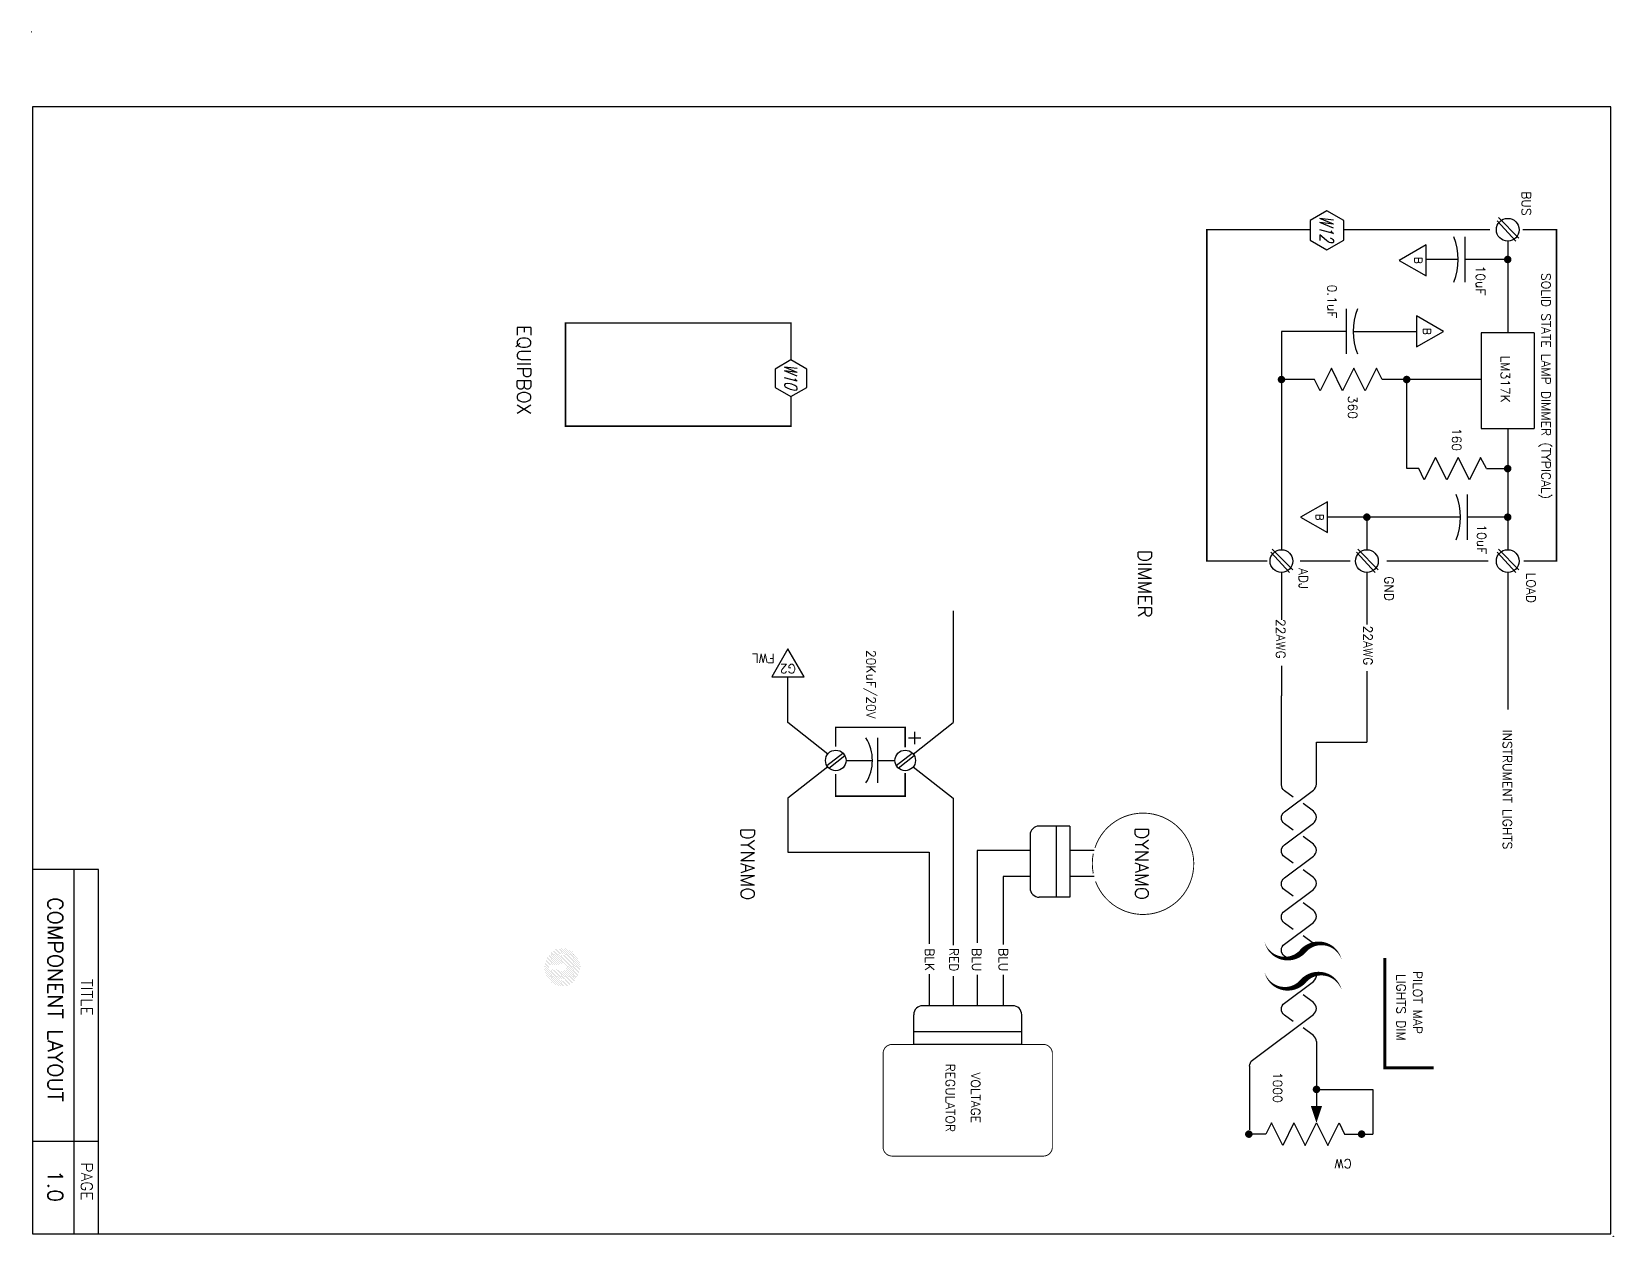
# Model space of a CAD drawing. Extents: x -55 to 73, y -33 to 52.
# Drawn here: x 30.14 to 40.66, y 10.82 to 18.84 of the extents above; entities that cross this region are included whole.
import ezdxf
from ezdxf.enums import TextEntityAlignment as Align

# ---------------------------------------------------------------- set-up
doc = ezdxf.new("R2010")
doc.units = 0
doc.layers.get('0').update_dxf_attribs({"linetype": 'CONTINUOUS'})
doc.styles.get("Standard").update_dxf_attribs({"font": 'romans.shx'})

# ---------------------------------------------------------------- blocks, each defined once
blk = doc.blocks.new('BORDER')
at = {"color": 0}
for p, q in [((0.443, -5.575), (0.005, -5.575)), ((0.281, -8), (0.281, -5.575)), ((0.443, -8), (0.443, -5.575)), ((0.443, -7.385), (0.005, -7.385))]:
    blk.add_line(p, q, dxfattribs=at)
blk.add_lwpolyline([(0.005, -8), (10.505, -8), (10.505, -0.5), (0.005, -0.5)], close=True, dxfattribs=at)
for centre in [(0, 0), (10.52, -8.016)]:
    blk.add_circle(centre, 0.001, dxfattribs=at)
for s, height, p in [('COMPONENT LAYOUT', 0.1, (0.106, -6.44)), ('TITLE', 0.075, (0.328, -6.425)), ('TITLE', 0.075, (0.328, -6.425)), ('PAGE', 0.075, (0.328, -7.651)), ('PAGE', 0.075, (0.328, -7.651)), ('1.0', 0.1, (0.106, -7.681))]:
    blk.add_text(s, height=height, rotation=270, dxfattribs=at).set_placement(p, align=Align.CENTER)
blk = doc.blocks.new('DOT')
at = {"color": 0, "const_width": 0.025}
blk.add_lwpolyline([(-0.0125, 0, 1), (0.0125, 0, 1)], format="xyb", close=True, dxfattribs=at)
blk = doc.blocks.new('DIMMER')
at = {"color": 0}
for p, q in [((0.679, 0.187), (0.679, -0.165)), ((0.679, 0.187), (1.314, 0.187)), ((1.314, -0.165), (1.314, 0.187)), ((0.049, 0.086), (-0.089, -0.05)), ((0.068, 0.065), (-0.067, -0.059)), ((0.067, 0.011), (0.679, 0.011)), ((0.19, 0.011), (0.19, -0.272)), ((1.314, 0.011), (2.122, 0.011)), ((1.582, -0.131), (1.582, 0.011)), ((1.905, 0.011), (1.905, -0.257)), ((2.255, 0.086), (2.117, -0.05)), ((2.274, 0.065), (2.139, -0.059)), ((2.273, 0.011), (3.184, 0.011)), ((0.19, -0.136), (0.19, -0.136)), ((0.679, -0.165), (1.314, -0.165)), ((0.989, -0.165), (0.989, -0.825)), ((1.582, -0.131), (1.507, -0.169)), ((1.507, -0.169), (1.657, -0.244)), ((0.34, -0.272), (0.04, -0.272)), ((1.657, -0.244), (1.507, -0.319)), ((2.055, -0.257), (1.755, -0.257)), ((1.905, -0.302), (1.905, -1.188)), ((0.19, -0.317), (0.19, -0.532)), ((1.507, -0.319), (1.657, -0.394)), ((1.657, -0.394), (1.507, -0.469)), ((1.507, -0.469), (1.657, -0.544)), ((0.669, -1.018), (0.669, -0.595)), ((1.657, -0.544), (1.582, -0.581)), ((1.582, -0.581), (1.582, -0.661)), ((1.582, -0.661), (0.989, -0.661)), ((0.989, -0.825), (0.914, -0.862)), ((0.914, -0.862), (1.064, -0.937)), ((1.064, -0.937), (0.914, -1.012)), ((1.905, -0.926), (2.122, -0.926)), ((2.255, -0.851), (2.117, -0.987)), ((2.274, -0.871), (2.139, -0.996)), ((2.273, -0.926), (2.62, -0.926)), ((2.929, -0.926), (3.403, -0.926)), ((3.403, -1.261), (3.403, -0.926)), ((5.713, -0.886), (6.011, -0.886)), ((5.713, -1.261), (5.713, -0.886)), ((6.011, -1.074), (6.011, -0.886)), ((0.914, -1.012), (1.064, -1.087)), ((0.519, -1.063), (0.819, -1.063)), ((0.669, -1.063), (0.669, -1.494)), ((1.064, -1.087), (0.914, -1.162)), ((5.936, -1.111), (6.011, -1.074)), ((6.086, -1.186), (5.936, -1.111)), ((0.914, -1.162), (1.064, -1.237)), ((1.064, -1.237), (0.989, -1.275)), ((3.682, -1.261), (3.403, -1.261)), ((5.395, -1.261), (5.823, -1.261)), ((5.936, -1.261), (6.086, -1.186)), ((6.086, -1.336), (5.936, -1.261)), ((0.989, -1.275), (0.989, -1.494)), ((5.936, -1.411), (6.086, -1.336)), ((2.255, -1.419), (2.117, -1.555)), ((2.274, -1.44), (2.139, -1.564)), ((5.936, -1.411), (6.086, -1.486)), ((0.669, -1.494), (2.122, -1.494)), ((2.273, -1.494), (2.589, -1.494)), ((2.895, -1.494), (3.094, -1.494)), ((3.686, -1.494), (3.094, -1.494)), ((6.086, -1.486), (5.936, -1.561)), ((5.936, -1.561), (6.011, -1.599)), ((6.011, -1.599), (6.011, -1.711)), ((5.559, -1.706), (5.983, -1.706))]:
    blk.add_line(p, q, dxfattribs=at)
at = {"color": 0, "const_width": 0.01}
for points in [[(2.197, 0.116), (2.197, 0.336), (-0.008, 0.336), (-0.008, 0.111)], [(-0.008, 0.229), (-0.008, 0.114)], [(-0.008, -0.106), (-0.008, -1.079)], [(2.197, -0.795), (2.197, -0.118)], [(2.197, -1.37), (2.197, -1.035)], [(-0.008, -1.304), (-0.008, -1.99), (2.197, -1.99), (2.197, -1.589)]]:
    blk.add_lwpolyline(points, dxfattribs=at)
at = {"color": 0}
for points in [[(0.772, -0.595), (0.669, -0.417), (0.566, -0.595)], [(0.093, -0.532), (0.196, -0.71), (0.299, -0.532)], [(-0.069, -1.079), (-0.134, -1.192), (-0.069, -1.304), (0.061, -1.304), (0.126, -1.192), (0.061, -1.079)], [(1.802, -1.188), (1.905, -1.367), (2.008, -1.188)]]:
    blk.add_lwpolyline(points, close=True, dxfattribs=at)
for points, format in [([(4.838, -0.806, 0.02, 0.02, 0), (5.57, -0.806, 0.02, 0.02, 0), (5.57, -0.481, 0, 0, 0), (4.838, -0.481, 0, 0, 0), (4.838, -0.806, 0, 0, 0)], "xyseb"), ([(4.734, -1.606, 0, 0.04, 0.59188), (4.792, -1.35, 0.04, 0, -0.59188), (4.85, -1.094, 0, 0, -0.59188)], "xyseb"), ([(4.935, -1.606, 0, 0.04, 0.59188), (4.993, -1.35, 0.04, 0, -0.59188), (5.052, -1.094, 0, 0, -0.59188)], "xyseb"), ([(3.988, -1.417), (3.946, -1.474, -0.502319), (3.866, -1.474), (3.722, -1.282, 0.237047), (3.682, -1.261)], "xyb"), ([(4.208, -1.417), (4.166, -1.474, -0.502319), (4.086, -1.474), (3.942, -1.282, 0.502319), (3.862, -1.282), (3.811, -1.35)], "xyb"), ([(4.428, -1.417), (4.386, -1.474, -0.502319), (4.306, -1.474), (4.162, -1.282, 0.502319), (4.082, -1.282), (4.031, -1.35)], "xyb"), ([(4.648, -1.417), (4.606, -1.474, -0.502319), (4.526, -1.474), (4.382, -1.282, 0.502319), (4.302, -1.282), (4.251, -1.35)], "xyb"), ([(4.842, -1.452), (4.826, -1.474, -0.502319), (4.746, -1.474), (4.602, -1.282, 0.502319), (4.522, -1.282), (4.471, -1.35)], "xyb"), ([(5.261, -1.417), (5.219, -1.474, -0.502319), (5.139, -1.474), (4.995, -1.282, 0.292445), (4.945, -1.262)], "xyb"), ([(5.559, -1.706, -0.237047), (5.518, -1.686), (5.215, -1.282, 0.502319), (5.135, -1.282), (5.084, -1.35)], "xyb"), ([(5.395, -1.261, 0.237047), (5.355, -1.282), (5.304, -1.35)], "xyb"), ([(6.205, -1.614, 0, 0, 0), (6.205, -1.304, 0.07, 0, 0), (6.205, -1.194, 0, 0, 0)], "xyseb"), ([(4.747, -1.276, 0.034241), (4.742, -1.282), (4.691, -1.35)], "xyb"), ([(3.768, -1.417), (3.726, -1.474, -0.237047), (3.686, -1.494)], "xyb"), ([(5.041, -1.417), (5.038, -1.421, -0.502319)], "xyb")]:
    blk.add_lwpolyline(points, format=format, dxfattribs=at)
for centre in [(-0.008, 0.011), (2.197, 0.011), (2.197, -0.926), (2.197, -1.494)]:
    blk.add_circle(centre, 0.0757, dxfattribs=at)
for centre, start, end in [((1.905, -0.707), 68.1986, 111.8014), ((0.19, -0.722), 68.1986, 111.8014), ((0.669, -0.613), 248.1986, 291.8014)]:
    blk.add_arc(centre, 0.404, start, end, dxfattribs=at)
for points in [[(5.936, -1.261), (5.823, -1.224), (5.823, -1.299), (5.936, -1.261)], [(5.823, -1.224), (5.936, -1.261), (5.823, -1.299)]]:
    blk.add_solid(points, dxfattribs=at)
for p in [(0.19, 0.011), (1.582, 0.011), (1.905, 0.011), (0.989, -0.661), (1.905, -0.926), (0.989, -1.494)]:
    blk.add_blockref('DOT', p, dxfattribs=at)
at = {"color": 0, "xscale": -1}
for p in [(6.011, -0.961), (5.713, -1.261), (6.011, -1.711)]:
    blk.add_blockref('DOT', p, dxfattribs=at)
at = {"color": 0}
for s, p in [('SOLID STATE LAMP DIMMER (TYPICAL)', (0.28, 0.236)), ('BUS', (-0.264, 0.105)), ('LOAD', (2.275, 0.136)), ('INSTRUMENT LIGHTS', (3.318, -0.021)), ('PILOT MAP', (4.925, -0.619)), ('LIGHTS DIM', (4.945, -0.728)), ('GND', (2.298, -0.808)), ('22AWG', (2.626, -0.949)), ('ADJ', (2.243, -1.378)), ('22AWG', (2.582, -1.529))]:
    blk.add_text(s, height=0.06, dxfattribs=at).set_placement(p)
for s, height, p in [('LM317K', 0.06, (0.987, -0.035)), ('10uF', 0.06, (0.33, -0.2)), ('10uF', 0.06, (2.052, -0.193)), ('160', 0.06, (1.388, -0.359)), ('B', 0.05, (0.668, -0.551)), ('B', 0.05, (0.196, -0.609)), ('360', 0.06, (1.174, -1.05)), ('0.1uF', 0.06, (0.469, -1.188)), ('B', 0.05, (1.905, -1.265)), ('1000', 0.06, (5.7, -1.55))]:
    blk.add_text(s, height=height, dxfattribs=at).set_placement(p, align=Align.CENTER)
blk.add_text('CW', height=0.06, rotation=270, dxfattribs=at).set_placement((6.178, -1.084), align=Align.CENTER)
at = {"color": 0, "oblique": 15, "width": 0.7}
blk.add_text('W12', height=0.09, dxfattribs=at).set_placement((-0.015, -1.238), align=Align.CENTER)
blk = doc.blocks.new('G2')
at = {"color": 0}
blk.add_lwpolyline([(-0.108, 0), (0, -0.187), (0.108, 0)], close=True, dxfattribs=at)
blk.add_text('G2', height=0.06, dxfattribs=at).set_placement((0, -0.084), align=Align.CENTER)
blk.add_text('FWL', height=0.06, dxfattribs=at).set_placement((0.087, -0.154))
blk = doc.blocks.new('DYNAMO')
at = {"color": 0}
for p, q in [((-0.004, 0.936), (-0.004, 0.776)), ((0.169, 0.936), (0.169, 0.776)), ((-0.167, 0.776), (-0.167, 0.571)), ((-0.167, 0.776), (0.306, 0.776)), ((0.306, 0.776), (0.306, 0.571)), ((-0.167, 0.684), (0.306, 0.684)), ((-0.107, 0.511), (0.246, 0.511)), ((-0.004, 0.511), (-0.004, 0.158)), ((0.169, 0.511), (0.169, 0.331)), ((1.286, 0.455), (1.088, 0.455)), ((1.202, 0.455), (1.202, -0.263)), ((1.286, 0.455), (1.286, -0.263)), ((0.169, 0.331), (0.621, 0.331)), ((0.823, 0.331), (1.028, 0.331)), ((1.028, 0.395), (1.028, -0.203)), ((-0.004, 0.158), (0.609, 0.158)), ((0.823, 0.158), (1.028, 0.158)), ((-1.599, -0.001), (-0.856, -0.001)), ((-0.646, -0.266), (-0.856, -0.001)), ((-0.562, -0.266), (-0.352, -0.001)), ((-0.352, -0.001), (0.625, -0.001)), ((0.831, -0.001), (1.028, -0.001)), ((0.007, -1.1), (0.007, -0.161)), ((0.007, -0.161), (0.617, -0.161)), ((0.819, -0.161), (1.028, -0.161)), ((-0.57, -0.379), (-0.653, -0.273)), ((-0.553, -0.366), (-0.636, -0.26)), ((1.286, -0.263), (1.088, -0.263)), ((-0.604, -0.501), (-0.604, -0.388)), ((-0.454, -0.501), (-0.754, -0.501)), ((-0.604, -0.713), (-0.604, -0.538)), ((-0.57, -0.841), (-0.653, -0.734)), ((-0.553, -0.827), (-0.636, -0.721)), ((-0.646, -0.835), (-0.856, -1.1)), ((-0.562, -0.835), (-0.352, -1.1)), ((-0.856, -1.1), (-1.16, -1.1)), ((-0.352, -1.1), (0.007, -1.1))]:
    blk.add_line(p, q, dxfattribs=at)
at = {"color": 0, "const_width": 0.006}
for points in [[(0.201, 0.946, 5.879856), (-0.022, 0.942, 5.879856)], [(0.017, 0.931, 0.097522), (0.148, 0.931, 0.097522)], [(1.53, 0.659), (1.346, 0.659, 0.414214), (1.286, 0.599), (1.286, -0.407, 0.414214), (1.346, -0.467), (1.969, -0.467, 0.414214), (2.029, -0.407), (2.029, 0.599, 0.414214), (1.969, 0.659)], [(1.969, 0.659), (1.513, 0.659, 0.178365)]]:
    blk.add_lwpolyline(points, format="xyb", dxfattribs=at)
at = {"color": 0, "const_width": 0.01}
for points in [[(-0.753, -0.299), (-0.753, -0.215)], [(-0.695, -0.782), (-0.824, -0.782), (-0.824, -0.32), (-0.691, -0.32)], [(-0.795, -0.257), (-0.711, -0.257)], [(-0.52, -0.32), (-0.366, -0.32), (-0.366, -0.782), (-0.513, -0.782)]]:
    blk.add_lwpolyline(points, dxfattribs=at)
at = {"color": 0}
for centre in [(-0.604, -0.32), (-0.604, -0.782)]:
    blk.add_circle(centre, 0.0684, dxfattribs=at)
for centre, radius, start, end in [((-0.107, 0.571), 0.06, 180, 270), ((0.246, 0.571), 0.06, 270, 0), ((1.088, 0.395), 0.06, 90, 180), ((1.088, -0.203), 0.06, 180, 270), ((-0.604, -0.818), 0.28, 57.6076, 122.3924)]:
    blk.add_arc(centre, radius, start, end, dxfattribs=at)
at = {"color": 0, "rotation": 270}
blk.add_blockref('G2', (-1.16, -1.1), dxfattribs=at)
at = {"color": 0}
for s, height, p in [('DYNAMO', 0.09, (0.082, 1.209)), ('BLU', 0.06, (0.722, 0.303)), ('BLU', 0.06, (0.722, 0.125)), ('VOLTAGE', 0.06, (1.641, 0.118)), ('RED', 0.06, (0.722, -0.026)), ('REGULATOR', 0.06, (1.641, -0.05)), ('BLK', 0.06, (0.722, -0.188))]:
    blk.add_text(s, height=height, dxfattribs=at).set_placement(p, align=Align.CENTER)
blk.add_text('20KuF/20V', height=0.06, dxfattribs=at).set_placement((-0.882, -0.577), align=Align.RIGHT)
blk = doc.blocks.new('EQUIPBOX')
at = {"color": 0}
blk.add_lwpolyline([(0.306, 1.605), (0.245, 1.5), (0.306, 1.395), (0.428, 1.395), (0.489, 1.5), (0.428, 1.605)], close=True, dxfattribs=at)
at = {"color": 0, "const_width": 0.01}
blk.add_lwpolyline([(0.489, 1.5), (0.686, 1.5), (0.686, 0), (0, 0), (0, 1.5), (0.245, 1.5)], dxfattribs=at)
at = {"color": 0, "oblique": 15, "width": 0.7}
blk.add_text('W10', height=0.0844, dxfattribs=at).set_placement((0.357, 1.458), align=Align.CENTER)
blk = doc.blocks.new('*X')
at = {"color": 0}
for p, q in [((19.589, 6.145), (19.589, 6.145)), ((19.602, 6.158), (19.602, 6.158)), ((19.609, 6.139), (19.609, 6.139)), ((19.616, 6.172), (19.616, 6.172)), ((19.622, 6.152), (19.622, 6.152)), ((19.629, 6.185), (19.629, 6.185)), ((19.635, 6.165), (19.635, 6.165)), ((19.642, 6.198), (19.642, 6.198)), ((19.642, 6.145), (19.642, 6.145)), ((19.649, 6.178), (19.649, 6.178)), ((19.655, 6.158), (19.655, 6.158)), ((19.662, 6.192), (19.662, 6.192)), ((19.662, 6.139), (19.662, 6.139)), ((19.669, 6.172), (19.669, 6.172)), ((19.675, 6.205), (19.675, 6.205)), ((19.675, 6.152), (19.675, 6.152)), ((19.682, 6.185), (19.682, 6.185)), ((19.689, 6.218), (19.689, 6.218)), ((19.689, 6.165), (19.689, 6.165)), ((19.695, 6.198), (19.695, 6.198)), ((19.695, 6.145), (19.695, 6.145)), ((19.702, 6.178), (19.702, 6.178)), ((19.708, 6.211), (19.708, 6.211)), ((19.708, 6.158), (19.708, 6.158)), ((19.715, 6.192), (19.715, 6.192)), ((19.715, 6.139), (19.715, 6.139)), ((19.722, 6.225), (19.722, 6.225)), ((19.722, 6.172), (19.722, 6.172)), ((19.728, 6.205), (19.728, 6.205)), ((19.728, 6.152), (19.728, 6.152)), ((19.735, 6.185), (19.735, 6.185)), ((19.742, 6.218), (19.742, 6.218)), ((19.742, 6.165), (19.742, 6.165)), ((19.748, 6.198), (19.748, 6.198)), ((19.748, 6.145), (19.748, 6.145)), ((19.755, 6.231), (19.755, 6.231)), ((19.755, 6.178), (19.755, 6.178)), ((19.761, 6.211), (19.761, 6.211)), ((19.761, 6.158), (19.761, 6.158)), ((19.768, 6.192), (19.768, 6.192)), ((19.768, 6.139), (19.768, 6.139)), ((19.775, 6.225), (19.775, 6.225)), ((19.775, 6.172), (19.775, 6.172)), ((19.781, 6.205), (19.781, 6.205)), ((19.781, 6.152), (19.781, 6.152)), ((19.788, 6.185), (19.788, 6.185)), ((19.795, 6.218), (19.795, 6.218)), ((19.795, 6.165), (19.795, 6.165)), ((19.801, 6.198), (19.801, 6.198)), ((19.801, 6.145), (19.801, 6.145)), ((19.808, 6.178), (19.808, 6.178)), ((19.814, 6.211), (19.814, 6.211)), ((19.814, 6.158), (19.814, 6.158)), ((19.821, 6.192), (19.821, 6.192)), ((19.821, 6.139), (19.821, 6.139)), ((19.828, 6.172), (19.828, 6.172)), ((19.834, 6.205), (19.834, 6.205)), ((19.834, 6.152), (19.834, 6.152)), ((19.841, 6.185), (19.841, 6.185)), ((19.848, 6.165), (19.848, 6.165)), ((19.854, 6.198), (19.854, 6.198)), ((19.854, 6.145), (19.854, 6.145)), ((19.861, 6.178), (19.861, 6.178)), ((19.867, 6.158), (19.867, 6.158)), ((19.874, 6.192), (19.874, 6.192)), ((19.874, 6.139), (19.874, 6.139)), ((19.881, 6.172), (19.881, 6.172)), ((19.887, 6.152), (19.887, 6.152)), ((19.894, 6.185), (19.894, 6.185)), ((19.901, 6.165), (19.901, 6.165)), ((19.907, 6.145), (19.907, 6.145)), ((19.921, 6.158), (19.921, 6.158)), ((19.927, 6.139), (19.927, 6.139)), ((19.94, 6.152), (19.94, 6.152)), ((19.503, 6.033), (19.503, 6.033)), ((19.503, 5.979), (19.503, 5.979)), ((19.51, 6.013), (19.51, 6.013)), ((19.51, 5.96), (19.51, 5.96)), ((19.516, 6.046), (19.516, 6.046)), ((19.516, 5.993), (19.516, 5.993)), ((19.516, 5.94), (19.516, 5.94)), ((19.523, 6.079), (19.523, 6.079)), ((19.523, 6.026), (19.523, 6.026)), ((19.523, 5.973), (19.523, 5.973)), ((19.523, 5.92), (19.523, 5.92)), ((19.529, 6.059), (19.529, 6.059)), ((19.529, 6.006), (19.529, 6.006)), ((19.529, 5.953), (19.529, 5.953)), ((19.536, 6.092), (19.536, 6.092)), ((19.536, 6.039), (19.536, 6.039)), ((19.536, 5.986), (19.536, 5.986)), ((19.536, 5.933), (19.536, 5.933)), ((19.543, 6.125), (19.543, 6.125)), ((19.543, 6.072), (19.543, 6.072)), ((19.543, 6.019), (19.543, 6.019)), ((19.543, 5.966), (19.543, 5.966)), ((19.549, 6.105), (19.549, 6.105)), ((19.549, 6.052), (19.549, 6.052)), ((19.549, 5.999), (19.549, 5.999)), ((19.549, 5.946), (19.549, 5.946)), ((19.556, 6.086), (19.556, 6.086)), ((19.556, 6.033), (19.556, 6.033)), ((19.556, 5.979), (19.556, 5.979)), ((19.556, 5.926), (19.556, 5.926)), ((19.563, 6.119), (19.563, 6.119)), ((19.563, 6.066), (19.563, 6.066)), ((19.563, 6.013), (19.563, 6.013)), ((19.563, 5.96), (19.563, 5.96)), ((19.569, 6.099), (19.569, 6.099)), ((19.569, 6.046), (19.569, 6.046)), ((19.569, 5.993), (19.569, 5.993)), ((19.569, 5.94), (19.569, 5.94)), ((19.576, 6.132), (19.576, 6.132)), ((19.576, 6.079), (19.576, 6.079)), ((19.576, 6.026), (19.576, 6.026)), ((19.576, 5.92), (19.576, 5.92)), ((19.582, 6.112), (19.582, 6.112)), ((19.582, 6.059), (19.582, 6.059)), ((19.589, 6.092), (19.589, 6.092)), ((19.589, 6.039), (19.589, 6.039)), ((19.589, 5.933), (19.589, 5.933)), ((19.596, 6.125), (19.596, 6.125)), ((19.596, 6.072), (19.596, 6.072)), ((19.596, 6.019), (19.596, 6.019)), ((19.596, 5.966), (19.596, 5.966)), ((19.602, 6.105), (19.602, 6.105)), ((19.602, 6.052), (19.602, 6.052)), ((19.602, 5.999), (19.602, 5.999)), ((19.602, 5.946), (19.602, 5.946)), ((19.609, 6.086), (19.609, 6.086)), ((19.609, 6.033), (19.609, 6.033)), ((19.609, 5.979), (19.609, 5.979)), ((19.609, 5.926), (19.609, 5.926)), ((19.616, 6.119), (19.616, 6.119)), ((19.616, 6.066), (19.616, 6.066)), ((19.616, 6.013), (19.616, 6.013)), ((19.616, 5.96), (19.616, 5.96)), ((19.622, 6.099), (19.622, 6.099)), ((19.622, 6.046), (19.622, 6.046)), ((19.622, 5.993), (19.622, 5.993)), ((19.622, 5.94), (19.622, 5.94)), ((19.629, 6.132), (19.629, 6.132)), ((19.629, 6.079), (19.629, 6.079)), ((19.629, 6.026), (19.629, 6.026)), ((19.629, 5.973), (19.629, 5.973)), ((19.629, 5.92), (19.629, 5.92)), ((19.635, 6.112), (19.635, 6.112)), ((19.635, 6.059), (19.635, 6.059)), ((19.635, 6.006), (19.635, 6.006)), ((19.635, 5.953), (19.635, 5.953)), ((19.642, 6.092), (19.642, 6.092)), ((19.642, 6.039), (19.642, 6.039)), ((19.642, 5.986), (19.642, 5.986)), ((19.642, 5.933), (19.642, 5.933)), ((19.649, 6.125), (19.649, 6.125)), ((19.649, 6.072), (19.649, 6.072)), ((19.649, 6.019), (19.649, 6.019)), ((19.649, 5.966), (19.649, 5.966)), ((19.655, 6.105), (19.655, 6.105)), ((19.655, 6.052), (19.655, 6.052)), ((19.655, 5.999), (19.655, 5.999)), ((19.655, 5.946), (19.655, 5.946)), ((19.662, 6.086), (19.662, 6.086)), ((19.662, 6.033), (19.662, 6.033)), ((19.662, 5.979), (19.662, 5.979)), ((19.662, 5.926), (19.662, 5.926)), ((19.669, 6.119), (19.669, 6.119)), ((19.669, 6.066), (19.669, 6.066)), ((19.669, 6.013), (19.669, 6.013)), ((19.669, 5.96), (19.669, 5.96)), ((19.675, 6.099), (19.675, 6.099)), ((19.675, 6.046), (19.675, 6.046)), ((19.675, 5.993), (19.675, 5.993)), ((19.675, 5.94), (19.675, 5.94)), ((19.682, 6.132), (19.682, 6.132)), ((19.682, 6.079), (19.682, 6.079)), ((19.682, 6.026), (19.682, 6.026)), ((19.682, 5.973), (19.682, 5.973)), ((19.682, 5.92), (19.682, 5.92)), ((19.689, 6.112), (19.689, 6.112)), ((19.689, 6.059), (19.689, 6.059)), ((19.689, 6.006), (19.689, 6.006)), ((19.689, 5.953), (19.689, 5.953)), ((19.695, 6.092), (19.695, 6.092)), ((19.695, 6.039), (19.695, 6.039)), ((19.695, 5.986), (19.695, 5.986)), ((19.695, 5.933), (19.695, 5.933)), ((19.702, 6.125), (19.702, 6.125)), ((19.702, 6.072), (19.702, 6.072)), ((19.702, 6.019), (19.702, 6.019)), ((19.702, 5.966), (19.702, 5.966)), ((19.708, 6.105), (19.708, 6.105)), ((19.708, 6.052), (19.708, 6.052)), ((19.708, 5.946), (19.708, 5.946)), ((19.715, 6.086), (19.715, 6.086)), ((19.715, 6.033), (19.715, 6.033)), ((19.715, 5.926), (19.715, 5.926)), ((19.722, 6.119), (19.722, 6.119)), ((19.722, 6.066), (19.722, 6.066)), ((19.728, 6.099), (19.728, 6.099)), ((19.728, 6.046), (19.728, 6.046)), ((19.735, 6.132), (19.735, 6.132)), ((19.735, 6.079), (19.735, 6.079)), ((19.742, 6.112), (19.742, 6.112)), ((19.742, 6.059), (19.742, 6.059)), ((19.748, 6.092), (19.748, 6.092)), ((19.755, 6.125), (19.755, 6.125)), ((19.755, 6.072), (19.755, 6.072)), ((19.761, 6.105), (19.761, 6.105)), ((19.761, 6.052), (19.761, 6.052)), ((19.768, 6.086), (19.768, 6.086)), ((19.775, 6.119), (19.775, 6.119)), ((19.775, 6.066), (19.775, 6.066)), ((19.781, 6.099), (19.781, 6.099)), ((19.781, 6.046), (19.781, 6.046)), ((19.788, 6.132), (19.788, 6.132)), ((19.788, 6.079), (19.788, 6.079)), ((19.795, 6.112), (19.795, 6.112)), ((19.795, 6.059), (19.795, 6.059)), ((19.801, 6.092), (19.801, 6.092)), ((19.801, 6.039), (19.801, 6.039)), ((19.801, 5.933), (19.801, 5.933)), ((19.808, 6.125), (19.808, 6.125)), ((19.808, 6.072), (19.808, 6.072)), ((19.808, 6.019), (19.808, 6.019)), ((19.814, 6.105), (19.814, 6.105)), ((19.814, 6.052), (19.814, 6.052)), ((19.814, 5.999), (19.814, 5.999)), ((19.814, 5.946), (19.814, 5.946)), ((19.821, 6.086), (19.821, 6.086)), ((19.821, 6.033), (19.821, 6.033)), ((19.821, 5.979), (19.821, 5.979)), ((19.821, 5.926), (19.821, 5.926)), ((19.828, 6.119), (19.828, 6.119)), ((19.828, 6.066), (19.828, 6.066)), ((19.828, 6.013), (19.828, 6.013)), ((19.828, 5.96), (19.828, 5.96)), ((19.834, 6.099), (19.834, 6.099)), ((19.834, 6.046), (19.834, 6.046)), ((19.834, 5.993), (19.834, 5.993)), ((19.834, 5.94), (19.834, 5.94)), ((19.841, 6.132), (19.841, 6.132)), ((19.841, 6.079), (19.841, 6.079)), ((19.841, 6.026), (19.841, 6.026)), ((19.841, 5.973), (19.841, 5.973)), ((19.841, 5.92), (19.841, 5.92)), ((19.848, 6.112), (19.848, 6.112)), ((19.848, 6.059), (19.848, 6.059)), ((19.848, 6.006), (19.848, 6.006)), ((19.848, 5.953), (19.848, 5.953)), ((19.854, 6.092), (19.854, 6.092)), ((19.854, 6.039), (19.854, 6.039)), ((19.854, 5.986), (19.854, 5.986)), ((19.854, 5.933), (19.854, 5.933)), ((19.861, 6.125), (19.861, 6.125)), ((19.861, 6.072), (19.861, 6.072)), ((19.861, 6.019), (19.861, 6.019)), ((19.861, 5.966), (19.861, 5.966)), ((19.867, 6.105), (19.867, 6.105)), ((19.867, 6.052), (19.867, 6.052)), ((19.867, 5.999), (19.867, 5.999)), ((19.867, 5.946), (19.867, 5.946)), ((19.874, 6.086), (19.874, 6.086)), ((19.874, 6.033), (19.874, 6.033)), ((19.874, 5.979), (19.874, 5.979)), ((19.874, 5.926), (19.874, 5.926)), ((19.881, 6.119), (19.881, 6.119)), ((19.881, 6.066), (19.881, 6.066)), ((19.881, 6.013), (19.881, 6.013)), ((19.881, 5.96), (19.881, 5.96)), ((19.887, 6.099), (19.887, 6.099)), ((19.887, 6.046), (19.887, 6.046)), ((19.887, 5.993), (19.887, 5.993)), ((19.887, 5.94), (19.887, 5.94)), ((19.894, 6.132), (19.894, 6.132)), ((19.894, 6.079), (19.894, 6.079)), ((19.894, 6.026), (19.894, 6.026)), ((19.894, 5.973), (19.894, 5.973)), ((19.894, 5.92), (19.894, 5.92)), ((19.901, 6.112), (19.901, 6.112)), ((19.901, 6.059), (19.901, 6.059)), ((19.901, 6.006), (19.901, 6.006)), ((19.901, 5.953), (19.901, 5.953)), ((19.907, 6.092), (19.907, 6.092)), ((19.907, 6.039), (19.907, 6.039)), ((19.907, 5.986), (19.907, 5.986)), ((19.907, 5.933), (19.907, 5.933)), ((19.914, 6.125), (19.914, 6.125)), ((19.914, 6.072), (19.914, 6.072)), ((19.914, 6.019), (19.914, 6.019)), ((19.914, 5.966), (19.914, 5.966)), ((19.921, 6.105), (19.921, 6.105)), ((19.921, 6.052), (19.921, 6.052)), ((19.921, 5.999), (19.921, 5.999)), ((19.921, 5.946), (19.921, 5.946)), ((19.927, 6.086), (19.927, 6.086)), ((19.927, 6.033), (19.927, 6.033)), ((19.927, 5.926), (19.927, 5.926)), ((19.934, 6.119), (19.934, 6.119)), ((19.934, 6.066), (19.934, 6.066)), ((19.94, 6.099), (19.94, 6.099)), ((19.94, 6.046), (19.94, 6.046)), ((19.94, 5.94), (19.94, 5.94)), ((19.947, 6.132), (19.947, 6.132)), ((19.947, 6.079), (19.947, 6.079)), ((19.947, 6.026), (19.947, 6.026)), ((19.947, 5.973), (19.947, 5.973)), ((19.947, 5.92), (19.947, 5.92)), ((19.954, 6.112), (19.954, 6.112)), ((19.954, 6.059), (19.954, 6.059)), ((19.954, 6.006), (19.954, 6.006)), ((19.954, 5.953), (19.954, 5.953)), ((19.96, 6.092), (19.96, 6.092)), ((19.96, 6.039), (19.96, 6.039)), ((19.96, 5.986), (19.96, 5.986)), ((19.96, 5.933), (19.96, 5.933)), ((19.967, 6.125), (19.967, 6.125)), ((19.967, 6.072), (19.967, 6.072)), ((19.967, 6.019), (19.967, 6.019)), ((19.967, 5.966), (19.967, 5.966)), ((19.974, 6.105), (19.974, 6.105)), ((19.974, 6.052), (19.974, 6.052)), ((19.974, 5.999), (19.974, 5.999)), ((19.974, 5.946), (19.974, 5.946)), ((19.98, 6.086), (19.98, 6.086)), ((19.98, 6.033), (19.98, 6.033)), ((19.98, 5.979), (19.98, 5.979)), ((19.98, 5.926), (19.98, 5.926)), ((19.987, 6.066), (19.987, 6.066)), ((19.987, 6.013), (19.987, 6.013)), ((19.987, 5.96), (19.987, 5.96)), ((19.993, 6.046), (19.993, 6.046)), ((19.993, 5.993), (19.993, 5.993)), ((19.993, 5.94), (19.993, 5.94)), ((20, 6.079), (20, 6.079)), ((20, 6.026), (20, 6.026)), ((20, 5.973), (20, 5.973)), ((20, 5.92), (20, 5.92)), ((20.007, 6.059), (20.007, 6.059)), ((20.007, 6.006), (20.007, 6.006)), ((20.007, 5.953), (20.007, 5.953)), ((20.013, 6.039), (20.013, 6.039)), ((20.013, 5.986), (20.013, 5.986)), ((20.013, 5.933), (20.013, 5.933)), ((19.51, 5.907), (19.51, 5.907)), ((19.516, 5.887), (19.516, 5.887)), ((19.529, 5.9), (19.529, 5.9)), ((19.536, 5.88), (19.536, 5.88)), ((19.543, 5.913), (19.543, 5.913)), ((19.543, 5.86), (19.543, 5.86)), ((19.549, 5.893), (19.549, 5.893)), ((19.549, 5.84), (19.549, 5.84)), ((19.556, 5.873), (19.556, 5.873)), ((19.563, 5.907), (19.563, 5.907)), ((19.563, 5.854), (19.563, 5.854)), ((19.569, 5.887), (19.569, 5.887)), ((19.569, 5.834), (19.569, 5.834)), ((19.576, 5.867), (19.576, 5.867)), ((19.582, 5.9), (19.582, 5.9)), ((19.582, 5.847), (19.582, 5.847)), ((19.589, 5.88), (19.589, 5.88)), ((19.589, 5.827), (19.589, 5.827)), ((19.596, 5.913), (19.596, 5.913)), ((19.596, 5.86), (19.596, 5.86)), ((19.596, 5.807), (19.596, 5.807)), ((19.602, 5.893), (19.602, 5.893)), ((19.602, 5.84), (19.602, 5.84)), ((19.609, 5.873), (19.609, 5.873)), ((19.609, 5.82), (19.609, 5.82)), ((19.616, 5.907), (19.616, 5.907)), ((19.616, 5.854), (19.616, 5.854)), ((19.616, 5.8), (19.616, 5.8)), ((19.622, 5.887), (19.622, 5.887)), ((19.622, 5.834), (19.622, 5.834)), ((19.622, 5.781), (19.622, 5.781)), ((19.629, 5.867), (19.629, 5.867)), ((19.629, 5.814), (19.629, 5.814)), ((19.635, 5.9), (19.635, 5.9)), ((19.635, 5.847), (19.635, 5.847)), ((19.635, 5.794), (19.635, 5.794)), ((19.642, 5.88), (19.642, 5.88)), ((19.642, 5.827), (19.642, 5.827)), ((19.642, 5.774), (19.642, 5.774)), ((19.649, 5.913), (19.649, 5.913)), ((19.649, 5.86), (19.649, 5.86)), ((19.649, 5.807), (19.649, 5.807)), ((19.655, 5.893), (19.655, 5.893)), ((19.655, 5.84), (19.655, 5.84)), ((19.655, 5.787), (19.655, 5.787)), ((19.662, 5.873), (19.662, 5.873)), ((19.662, 5.82), (19.662, 5.82)), ((19.662, 5.767), (19.662, 5.767)), ((19.669, 5.907), (19.669, 5.907)), ((19.669, 5.854), (19.669, 5.854)), ((19.669, 5.8), (19.669, 5.8)), ((19.675, 5.887), (19.675, 5.887)), ((19.675, 5.834), (19.675, 5.834)), ((19.675, 5.781), (19.675, 5.781)), ((19.682, 5.867), (19.682, 5.867)), ((19.682, 5.814), (19.682, 5.814)), ((19.682, 5.761), (19.682, 5.761)), ((19.689, 5.9), (19.689, 5.9)), ((19.689, 5.847), (19.689, 5.847)), ((19.689, 5.794), (19.689, 5.794)), ((19.695, 5.88), (19.695, 5.88)), ((19.695, 5.827), (19.695, 5.827)), ((19.695, 5.774), (19.695, 5.774)), ((19.702, 5.913), (19.702, 5.913)), ((19.702, 5.86), (19.702, 5.86)), ((19.702, 5.807), (19.702, 5.807)), ((19.702, 5.754), (19.702, 5.754)), ((19.708, 5.893), (19.708, 5.893)), ((19.708, 5.84), (19.708, 5.84)), ((19.708, 5.787), (19.708, 5.787)), ((19.715, 5.873), (19.715, 5.873)), ((19.715, 5.82), (19.715, 5.82)), ((19.715, 5.767), (19.715, 5.767)), ((19.722, 5.907), (19.722, 5.907)), ((19.722, 5.854), (19.722, 5.854)), ((19.722, 5.8), (19.722, 5.8)), ((19.722, 5.747), (19.722, 5.747)), ((19.728, 5.781), (19.728, 5.781)), ((19.735, 5.761), (19.735, 5.761)), ((19.742, 5.794), (19.742, 5.794)), ((19.742, 5.741), (19.742, 5.741)), ((19.748, 5.774), (19.748, 5.774)), ((19.755, 5.754), (19.755, 5.754)), ((19.761, 5.787), (19.761, 5.787)), ((19.768, 5.767), (19.768, 5.767)), ((19.775, 5.747), (19.775, 5.747)), ((19.781, 5.781), (19.781, 5.781)), ((19.788, 5.761), (19.788, 5.761)), ((19.795, 5.9), (19.795, 5.9)), ((19.795, 5.847), (19.795, 5.847)), ((19.795, 5.794), (19.795, 5.794)), ((19.795, 5.741), (19.795, 5.741)), ((19.801, 5.88), (19.801, 5.88)), ((19.801, 5.827), (19.801, 5.827)), ((19.801, 5.774), (19.801, 5.774)), ((19.808, 5.913), (19.808, 5.913)), ((19.808, 5.86), (19.808, 5.86)), ((19.808, 5.807), (19.808, 5.807)), ((19.808, 5.754), (19.808, 5.754)), ((19.814, 5.893), (19.814, 5.893)), ((19.814, 5.84), (19.814, 5.84)), ((19.814, 5.787), (19.814, 5.787)), ((19.821, 5.873), (19.821, 5.873)), ((19.821, 5.82), (19.821, 5.82)), ((19.821, 5.767), (19.821, 5.767)), ((19.828, 5.907), (19.828, 5.907)), ((19.828, 5.854), (19.828, 5.854)), ((19.828, 5.8), (19.828, 5.8)), ((19.828, 5.747), (19.828, 5.747)), ((19.834, 5.887), (19.834, 5.887)), ((19.834, 5.834), (19.834, 5.834)), ((19.834, 5.781), (19.834, 5.781)), ((19.841, 5.867), (19.841, 5.867)), ((19.841, 5.814), (19.841, 5.814)), ((19.841, 5.761), (19.841, 5.761)), ((19.848, 5.9), (19.848, 5.9)), ((19.848, 5.847), (19.848, 5.847)), ((19.848, 5.794), (19.848, 5.794)), ((19.854, 5.88), (19.854, 5.88)), ((19.854, 5.827), (19.854, 5.827)), ((19.854, 5.774), (19.854, 5.774)), ((19.861, 5.913), (19.861, 5.913)), ((19.861, 5.86), (19.861, 5.86)), ((19.861, 5.807), (19.861, 5.807)), ((19.867, 5.893), (19.867, 5.893)), ((19.867, 5.84), (19.867, 5.84)), ((19.867, 5.787), (19.867, 5.787)), ((19.874, 5.873), (19.874, 5.873)), ((19.874, 5.82), (19.874, 5.82)), ((19.874, 5.767), (19.874, 5.767)), ((19.881, 5.907), (19.881, 5.907)), ((19.881, 5.854), (19.881, 5.854)), ((19.881, 5.8), (19.881, 5.8)), ((19.887, 5.887), (19.887, 5.887)), ((19.887, 5.834), (19.887, 5.834)), ((19.887, 5.781), (19.887, 5.781)), ((19.894, 5.867), (19.894, 5.867)), ((19.894, 5.814), (19.894, 5.814)), ((19.901, 5.9), (19.901, 5.9)), ((19.901, 5.847), (19.901, 5.847)), ((19.901, 5.794), (19.901, 5.794)), ((19.907, 5.88), (19.907, 5.88)), ((19.907, 5.827), (19.907, 5.827)), ((19.914, 5.913), (19.914, 5.913)), ((19.914, 5.86), (19.914, 5.86)), ((19.914, 5.807), (19.914, 5.807)), ((19.921, 5.893), (19.921, 5.893)), ((19.921, 5.84), (19.921, 5.84)), ((19.927, 5.873), (19.927, 5.873)), ((19.927, 5.82), (19.927, 5.82)), ((19.934, 5.907), (19.934, 5.907)), ((19.934, 5.854), (19.934, 5.854)), ((19.94, 5.887), (19.94, 5.887)), ((19.94, 5.834), (19.94, 5.834)), ((19.947, 5.867), (19.947, 5.867)), ((19.954, 5.9), (19.954, 5.9)), ((19.954, 5.847), (19.954, 5.847)), ((19.96, 5.88), (19.96, 5.88)), ((19.967, 5.913), (19.967, 5.913)), ((19.967, 5.86), (19.967, 5.86)), ((19.974, 5.893), (19.974, 5.893)), ((19.974, 5.84), (19.974, 5.84)), ((19.98, 5.873), (19.98, 5.873)), ((19.987, 5.907), (19.987, 5.907)), ((19.993, 5.887), (19.993, 5.887))]:
    blk.add_line(p, q, dxfattribs=at)
blk = doc.blocks.new('ISODIODE')
at = {"color": 0, "xscale": 0.48, "yscale": 0.48, "zscale": 0.48}
blk.add_blockref('*X', (-5.692, 4.948), dxfattribs=at)
blk.add_blockref('*X', (-5.692, 4.948), dxfattribs=at)

msp = doc.modelspace()

# ---------------------------------------------------------------- block references
at = {"color": 0, "rotation": 270}
for name, p in [('ISODIODE', (25.846, 16.402)), ('DIMMER', (39.944, 17.51)), ('EQUIPBOX', (33.687, 16.897)), ('DYNAMO', (36.267, 13.382))]:
    msp.add_blockref(name, p, dxfattribs=at)
at = {"color": 0}
msp.add_blockref('BORDER', (30.137, 18.835), dxfattribs=at)

# ---------------------------------------------------------------- texts
for s, p in [('EQUIPBOX', (33.366, 16.583)), ('DIMMER', (37.496, 15.161)), ('DYNAMO', (34.854, 13.297))]:
    msp.add_text(s, height=0.09, rotation=270, dxfattribs=at).set_placement(p, align=Align.CENTER)

doc.saveas('drawing.dxf')
